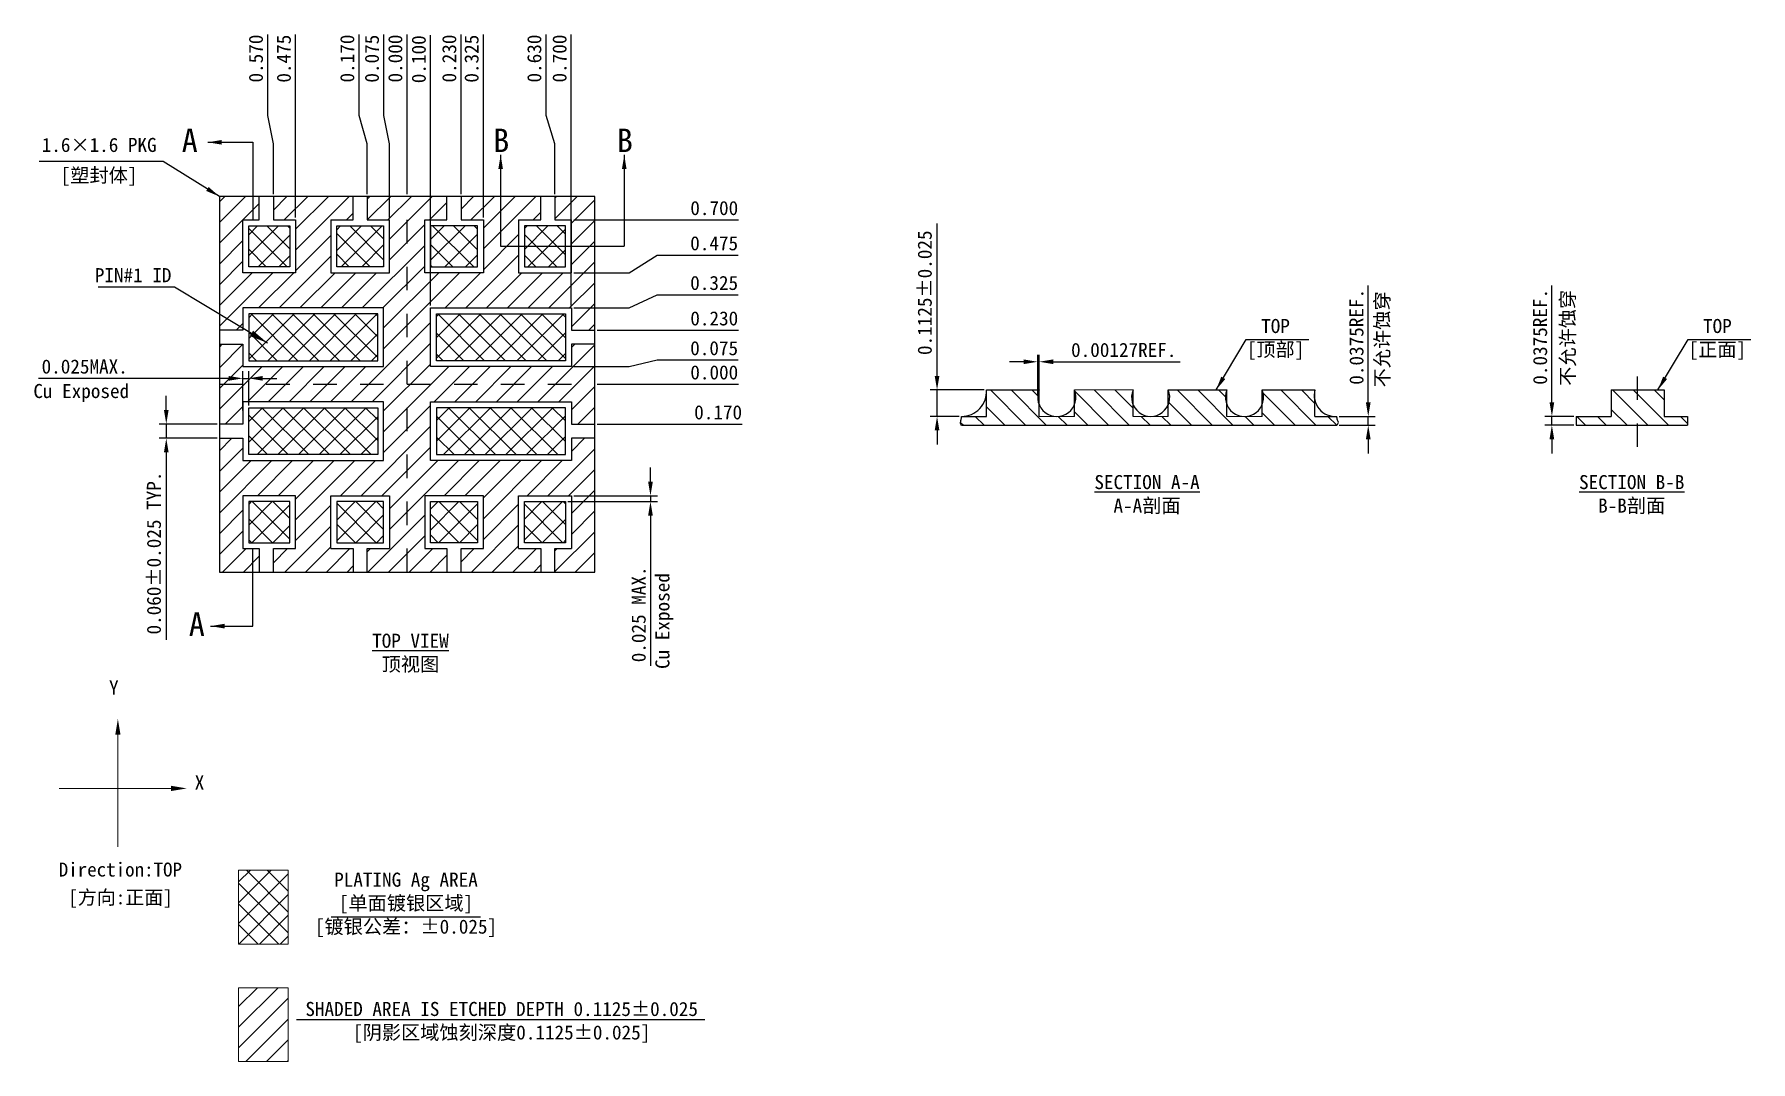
# Model space of a CAD drawing. Extents: x 308.08 to 315.39, y -205.52 to -201.14.
import ezdxf

# ---------------------------------------------------------------- set-up
doc = ezdxf.new("R2010")
doc.units = 0
doc.header["$LTSCALE"] = 0.01
doc.header["$MEASUREMENT"] = 0
doc.linetypes.add('CENTER', pattern=[2, 1.25, -0.25, 0.25, -0.25])
doc.linetypes.add('CENTER2', pattern=[1.125, 0.75, -0.125, 0.125, -0.125])
doc.layers.get('0').update_dxf_attribs({"linetype": 'CONTINUOUS', "lineweight": 0})
doc.layers.get('DEFPOINTS').update_dxf_attribs({"linetype": 'CONTINUOUS'})
for name, color, linetype in [('PAGE3', 7, 'CONTINUOUS'), ('PATTERNING', 7, 'CONTINUOUS'), ('plating', 1, 'CONTINUOUS'), ('标注', 7, 'CONTINUOUS'), ('正面', 30, 'CONTINUOUS'), ('阴影', 3, 'CONTINUOUS')]:
    doc.layers.add(name, color=color, linetype=linetype)
doc.styles.get("Standard").update_dxf_attribs({"font": ''})
doc.styles.get('STANDARD').set_extended_font_data('SimSun')
doc.dimstyles.new('A3_1X', dxfattribs={"dimtxt": 0.06, "dimasz": 0.06, "dimexe": 0.03, "dimexo": 0.01, "dimgap": 0.02, "dimtad": 1, "dimdec": 3, "dimzin": 1, "dimdsep": 46, "dimlunit": 6, "dimtxsty": 'STANDARD', "dimcen": 0.03, "dimclrd": 1, "dimclre": 1, "dimclrt": 7, "dimadec": 0, "dimazin": 0, "dimtfac": 1, "dimtdec": 3, "dimtmove": 0, "dimatfit": 3, "dimfxl": 1, "dimtfillclr": 256, "dimtolj": 1, "dimtzin": 0, "dimarcsym": 1})
doc.dimstyles.new('LF1_A3_1X', dxfattribs={"dimtxt": 0.12, "dimasz": 0.08, "dimexe": 0.01, "dimexo": 0.01, "dimgap": 0.01, "dimtad": 1, "dimdec": 3, "dimzin": 1, "dimdsep": 46, "dimlunit": 6, "dimtxsty": 'STANDARD', "dimcen": 0.03, "dimclrd": 1, "dimclre": 1, "dimclrt": 7, "dimadec": 0, "dimazin": 0, "dimtfac": 1, "dimtdec": 3, "dimtmove": 0, "dimatfit": 3, "dimfxl": 1, "dimtolj": 1, "dimtzin": 0, "dimarcsym": 1})

# ---------------------------------------------------------------- blocks, each defined once
blk = doc.blocks.new('*D6')
at = {"layer": 'DEFPOINTS', "color": 0, "transparency": 16777216}
for p in [(-480.3008, -1440.2854), (-480.3008, -1441.2246), (-481.0008, -1441.5496)]:
    blk.add_point(p, dxfattribs=at)
at = {"layer": 'PATTERNING', "color": 1, "lineweight": -2, "transparency": 16777216}
blk.add_line((-480.3008, -1441.2146), (-480.3008, -1440.0592), dxfattribs=at)
at = {"layer": 'PATTERNING', "color": 7, "transparency": 16777216, "insert": (-480.3508, -1440.1623), "char_height": 0.06, "attachment_point": 5, "rotation": 90}
blk.add_mtext('\\A1;0.700', dxfattribs=at)
blk = doc.blocks.new('*D2')
at = {"layer": 'DEFPOINTS', "color": 0, "transparency": 16777216}
for p in [(-481.6758, -1441.5246), (-481.7008, -1441.6721), (-481.6758, -1441.6496)]:
    blk.add_point(p, dxfattribs=at)
at = {"layer": 'PATTERNING', "color": 1, "lineweight": -2, "transparency": 16777216}
for p, q in [((-481.7008, -1441.6621), (-481.7008, -1441.4946)), ((-481.6758, -1441.6396), (-481.6758, -1441.4946)), ((-481.7608, -1441.5246), (-482.5723, -1441.5246)), ((-481.7008, -1441.5246), (-481.6758, -1441.5246)), ((-481.6158, -1441.5246), (-481.5558, -1441.5246))]:
    blk.add_line(p, q, dxfattribs=at)
at = {"layer": 'PATTERNING', "color": 1, "transparency": 16777216}
for points in [[(-481.7608, -1441.5346), (-481.7608, -1441.5146), (-481.7008, -1441.5246)], [(-481.6158, -1441.5146), (-481.6158, -1441.5346), (-481.6758, -1441.5246)]]:
    blk.add_solid(points, dxfattribs=at)
at = {"layer": 'PATTERNING', "color": 7, "transparency": 16777216, "insert": (-482.3748, -1441.4746), "char_height": 0.06, "attachment_point": 5}
blk.add_mtext('\\A1;0.025MAX.', dxfattribs=at)
blk = doc.blocks.new('inner')
at = {"layer": '正面', "color": 0}
for p, q in [((-0.63, 0.7), (-0.63, 0.8)), ((-0.57, 0.8), (-0.57, 0.7)), ((-0.23, 0.7), (-0.23, 0.8)), ((-0.17, 0.8), (-0.17, 0.7)), ((0.17, 0.7), (0.17, 0.8)), ((0.23, 0.8), (0.23, 0.7)), ((0.57, 0.7), (0.57, 0.8)), ((0.63, 0.8), (0.63, 0.7)), ((-0.7, 0.475), (-0.7, 0.7)), ((-0.475, 0.7), (-0.475, 0.475)), ((-0.325, 0.7), (-0.325, 0.475)), ((-0.075, 0.475), (-0.075, 0.7)), ((0.075, 0.475), (0.075, 0.7)), ((0.325, 0.7), (0.325, 0.475)), ((0.475, 0.7), (0.475, 0.475)), ((0.7, 0.475), (0.7, 0.7)), ((-0.475, 0.475), (-0.7, 0.475)), ((-0.325, 0.475), (-0.075, 0.475)), ((0.325, 0.475), (0.075, 0.475)), ((0.475, 0.475), (0.7, 0.475)), ((-0.7, 0.325), (-0.1, 0.325)), ((-0.1, 0.325), (-0.1, 0.075)), ((0.7, 0.325), (0.1, 0.325)), ((0.1, 0.325), (0.1, 0.075)), ((-0.8, 0.23), (-0.7, 0.23)), ((0.8, 0.23), (0.7, 0.23)), ((-0.7, 0.17), (-0.8, 0.17)), ((0.7, 0.17), (0.8, 0.17)), ((-0.1, 0.075), (-0.7, 0.075)), ((0.1, 0.075), (0.7, 0.075)), ((-0.7, -0.075), (-0.1, -0.075)), ((-0.1, -0.075), (-0.1, -0.325)), ((0.7, -0.075), (0.1, -0.075)), ((0.1, -0.075), (0.1, -0.325)), ((-0.8, -0.17), (-0.7, -0.17)), ((0.8, -0.17), (0.7, -0.17)), ((-0.7, -0.23), (-0.8, -0.23)), ((0.7, -0.23), (0.8, -0.23)), ((-0.1, -0.325), (-0.7, -0.325)), ((0.1, -0.325), (0.7, -0.325)), ((-0.475, -0.475), (-0.7, -0.475)), ((-0.7, -0.475), (-0.7, -0.7)), ((-0.475, -0.7), (-0.475, -0.475)), ((-0.325, -0.7), (-0.325, -0.475)), ((-0.325, -0.475), (-0.075, -0.475)), ((-0.075, -0.475), (-0.075, -0.7)), ((0.325, -0.475), (0.075, -0.475)), ((0.075, -0.475), (0.075, -0.7)), ((0.325, -0.7), (0.325, -0.475)), ((0.475, -0.7), (0.475, -0.475)), ((0.475, -0.475), (0.7, -0.475)), ((0.7, -0.475), (0.7, -0.7)), ((-0.63, -0.7), (-0.63, -0.8)), ((-0.57, -0.8), (-0.57, -0.7)), ((-0.23, -0.7), (-0.23, -0.8)), ((-0.17, -0.8), (-0.17, -0.7)), ((0.17, -0.7), (0.17, -0.8)), ((0.23, -0.8), (0.23, -0.7)), ((0.57, -0.7), (0.57, -0.8)), ((0.63, -0.8), (0.63, -0.7))]:
    blk.add_line(p, q, dxfattribs=at)
at = {"layer": '正面', "color": 6}
blk.add_lwpolyline([(-0.8, 0.8), (0.8, 0.8), (0.8, -0.8), (-0.8, -0.8)], close=True, dxfattribs=at)
at = {"layer": '正面', "color": 0, "ltscale": 0.02}
for points in [[(-0.7, 0.7), (-0.63, 0.7)], [(-0.57, 0.7), (-0.475, 0.7)], [(-0.325, 0.7), (-0.23, 0.7)], [(-0.17, 0.7), (-0.075, 0.7)], [(0.075, 0.7), (0.17, 0.7)], [(0.23, 0.7), (0.325, 0.7)], [(0.475, 0.7), (0.57, 0.7)], [(0.63, 0.7), (0.7, 0.7)], [(-0.7, 0.23), (-0.7, 0.325)], [(0.7, 0.23), (0.7, 0.325)], [(-0.7, 0.075), (-0.7, 0.17)], [(0.7, 0.075), (0.7, 0.17)], [(-0.7, -0.17), (-0.7, -0.075)], [(0.7, -0.17), (0.7, -0.075)], [(-0.7, -0.325), (-0.7, -0.23)], [(0.7, -0.325), (0.7, -0.23)], [(-0.7, -0.7), (-0.63, -0.7)], [(-0.57, -0.7), (-0.475, -0.7)], [(-0.325, -0.7), (-0.23, -0.7)], [(-0.17, -0.7), (-0.075, -0.7)], [(0.075, -0.7), (0.17, -0.7)], [(0.23, -0.7), (0.325, -0.7)], [(0.475, -0.7), (0.57, -0.7)], [(0.63, -0.7), (0.7, -0.7)]]:
    blk.add_lwpolyline(points, dxfattribs=at)
blk = doc.blocks.new('*D1')
at = {"layer": 'DEFPOINTS', "color": 0, "transparency": 16777216}
for p in [(-480.3258, -1442.0496), (-480.3008, -1442.0246), (-479.9635, -1442.0496)]:
    blk.add_point(p, dxfattribs=at)
at = {"layer": 'PATTERNING', "color": 1, "lineweight": -2, "transparency": 16777216}
for p, q in [((-479.9635, -1441.9646), (-479.9635, -1441.9046)), ((-480.3158, -1442.0496), (-479.9335, -1442.0496)), ((-480.2908, -1442.0246), (-479.9335, -1442.0246)), ((-479.9635, -1442.0246), (-479.9635, -1442.0496)), ((-479.9635, -1442.1096), (-479.9635, -1442.7488))]:
    blk.add_line(p, q, dxfattribs=at)
at = {"layer": 'PATTERNING', "color": 1, "transparency": 16777216}
for points in [[(-479.9735, -1441.9646), (-479.9535, -1441.9646), (-479.9635, -1442.0246)], [(-479.9535, -1442.1096), (-479.9735, -1442.1096), (-479.9635, -1442.0496)]]:
    blk.add_solid(points, dxfattribs=at)
at = {"layer": 'PATTERNING', "color": 7, "transparency": 16777216, "insert": (-480.0135, -1442.5299), "char_height": 0.06, "attachment_point": 5, "rotation": 90}
blk.add_mtext('\\A1;0.025 MAX.', dxfattribs=at)
blk = doc.blocks.new('*D3')
at = {"layer": 'DEFPOINTS', "color": 0, "transparency": 16777216}
for p in [(-481.0008, -1440.2854), (-481.0008, -1440.7496), (-481.0008, -1441.5496)]:
    blk.add_point(p, dxfattribs=at)
at = {"layer": 'PATTERNING', "color": 1, "lineweight": -2, "transparency": 16777216}
blk.add_line((-481.0008, -1440.7396), (-481.0008, -1440.0592), dxfattribs=at)
at = {"layer": 'PATTERNING', "color": 7, "transparency": 16777216, "insert": (-481.0508, -1440.1623), "char_height": 0.06, "attachment_point": 5, "rotation": 90}
blk.add_mtext('\\A1;0.000', dxfattribs=at)
blk = doc.blocks.new('*D4')
at = {"layer": 'DEFPOINTS', "color": 0, "transparency": 16777216}
for p in [(-481.0008, -1441.5496), (-480.2008, -1441.5496), (-479.8147, -1441.5496)]:
    blk.add_point(p, dxfattribs=at)
at = {"layer": 'PATTERNING', "color": 1, "lineweight": -2, "transparency": 16777216}
blk.add_line((-480.1908, -1441.5496), (-479.5885, -1441.5496), dxfattribs=at)
at = {"layer": 'PATTERNING', "color": 7, "transparency": 16777216, "insert": (-479.6916, -1441.4996), "char_height": 0.06, "attachment_point": 5}
blk.add_mtext('\\A1;0.000', dxfattribs=at)
blk = doc.blocks.new('*D5')
at = {"layer": 'DEFPOINTS', "color": 0, "transparency": 16777216}
for p in [(-477.344, -1440.3105), (-477.3193, -1440.8748), (-477.2443, -1441.5748)]:
    blk.add_point(p, dxfattribs=at)
at = {"layer": 'PATTERNING', "color": 1, "lineweight": -2, "transparency": 16777216}
for p, q in [((-477.344, -1440.4305), (-477.344, -1440.0854)), ((-477.3193, -1440.5505), (-477.344, -1440.4305)), ((-477.3193, -1440.8648), (-477.3193, -1440.5505))]:
    blk.add_line(p, q, dxfattribs=at)
at = {"layer": 'PATTERNING', "color": 7, "transparency": 16777216, "insert": (-477.394, -1440.188), "char_height": 0.06, "attachment_point": 5, "rotation": 90}
blk.add_mtext('\\A1;0.075', dxfattribs=at)
blk = doc.blocks.new('*D7')
at = {"layer": 'DEFPOINTS', "color": 0, "transparency": 16777216}
for p in [(-480.4083, -1440.2854), (-480.3708, -1440.7496), (-481.0008, -1441.5496)]:
    blk.add_point(p, dxfattribs=at)
at = {"layer": 'PATTERNING', "color": 1, "lineweight": -2, "transparency": 16777216}
for p, q in [((-480.4083, -1440.4054), (-480.4083, -1440.0592)), ((-480.3708, -1440.5254), (-480.4083, -1440.4054)), ((-480.3708, -1440.7396), (-480.3708, -1440.5254))]:
    blk.add_line(p, q, dxfattribs=at)
at = {"layer": 'PATTERNING', "color": 7, "transparency": 16777216, "insert": (-480.4583, -1440.1623), "char_height": 0.06, "attachment_point": 5, "rotation": 90}
blk.add_mtext('\\A1;0.630', dxfattribs=at)
blk = doc.blocks.new('*D8')
at = {"layer": 'DEFPOINTS', "color": 0, "transparency": 16777216}
for p in [(-481.4758, -1440.2854), (-481.4758, -1440.8496), (-481.0008, -1441.5496)]:
    blk.add_point(p, dxfattribs=at)
at = {"layer": 'PATTERNING', "color": 1, "lineweight": -2, "transparency": 16777216}
blk.add_line((-481.4758, -1440.8396), (-481.4758, -1440.0602), dxfattribs=at)
at = {"layer": 'PATTERNING', "color": 7, "transparency": 16777216, "insert": (-481.5258, -1440.1628), "char_height": 0.06, "attachment_point": 5, "rotation": 90}
blk.add_mtext('\\A1;0.475', dxfattribs=at)
blk = doc.blocks.new('*D9')
at = {"layer": 'DEFPOINTS', "color": 0, "transparency": 16777216}
for p in [(-479.8147, -1440.9996), (-480.3008, -1441.0746), (-481.0008, -1441.5496)]:
    blk.add_point(p, dxfattribs=at)
at = {"layer": 'PATTERNING', "color": 1, "lineweight": -2, "transparency": 16777216}
for p, q in [((-480.0547, -1441.0746), (-479.9347, -1440.9996)), ((-479.9347, -1440.9996), (-479.5895, -1440.9996)), ((-480.2908, -1441.0746), (-480.0547, -1441.0746))]:
    blk.add_line(p, q, dxfattribs=at)
at = {"layer": 'PATTERNING', "color": 7, "transparency": 16777216, "insert": (-479.6921, -1440.9496), "char_height": 0.06, "attachment_point": 5}
blk.add_mtext('\\A1;0.475', dxfattribs=at)
blk = doc.blocks.new('*D10')
at = {"layer": 'DEFPOINTS', "color": 0, "transparency": 16777216}
for p in [(-480.3008, -1440.8496), (-479.8147, -1440.8496), (-481.0008, -1441.5496)]:
    blk.add_point(p, dxfattribs=at)
at = {"layer": 'PATTERNING', "color": 1, "lineweight": -2, "transparency": 16777216}
blk.add_line((-480.2908, -1440.8496), (-479.5885, -1440.8496), dxfattribs=at)
at = {"layer": 'PATTERNING', "color": 7, "transparency": 16777216, "insert": (-479.6916, -1440.7996), "char_height": 0.06, "attachment_point": 5}
blk.add_mtext('\\A1;0.700', dxfattribs=at)
blk = doc.blocks.new('*D11')
at = {"layer": 'DEFPOINTS', "color": 0, "transparency": 16777216}
for p in [(-480.2008, -1441.3196), (-479.8147, -1441.3196), (-481.0008, -1441.5496)]:
    blk.add_point(p, dxfattribs=at)
at = {"layer": 'PATTERNING', "color": 1, "lineweight": -2, "transparency": 16777216}
blk.add_line((-480.1908, -1441.3196), (-479.5885, -1441.3196), dxfattribs=at)
at = {"layer": 'PATTERNING', "color": 7, "transparency": 16777216, "insert": (-479.6916, -1441.2696), "char_height": 0.06, "attachment_point": 5}
blk.add_mtext('\\A1;0.230', dxfattribs=at)
blk = doc.blocks.new('*D12')
at = {"layer": 'DEFPOINTS', "color": 0, "transparency": 16777216}
for p in [(-481.5948, -1440.2854), (-481.5708, -1440.7496), (-481.0008, -1441.5496)]:
    blk.add_point(p, dxfattribs=at)
at = {"layer": 'PATTERNING', "color": 1, "lineweight": -2, "transparency": 16777216}
for p, q in [((-481.5948, -1440.4054), (-481.5948, -1440.0592)), ((-481.5708, -1440.5254), (-481.5948, -1440.4054)), ((-481.5708, -1440.7396), (-481.5708, -1440.5254))]:
    blk.add_line(p, q, dxfattribs=at)
at = {"layer": 'PATTERNING', "color": 7, "transparency": 16777216, "insert": (-481.6448, -1440.1623), "char_height": 0.06, "attachment_point": 5, "rotation": 90}
blk.add_mtext('\\A1;0.570', dxfattribs=at)
blk = doc.blocks.new('*D13')
at = {"layer": 'DEFPOINTS', "color": 0, "transparency": 16777216}
for p in [(-477.4491, -1440.3105), (-477.4143, -1440.7748), (-477.2443, -1441.5748)]:
    blk.add_point(p, dxfattribs=at)
at = {"layer": 'PATTERNING', "color": 1, "lineweight": -2, "transparency": 16777216}
for p, q in [((-477.4491, -1440.4305), (-477.4491, -1440.0844)), ((-477.4143, -1440.5505), (-477.4491, -1440.4305)), ((-477.4143, -1440.7648), (-477.4143, -1440.5505))]:
    blk.add_line(p, q, dxfattribs=at)
at = {"layer": 'PATTERNING', "color": 7, "transparency": 16777216, "insert": (-477.4991, -1440.1874), "char_height": 0.06, "attachment_point": 5, "rotation": 90}
blk.add_mtext('\\A1;0.170', dxfattribs=at)
blk = doc.blocks.new('*D14')
at = {"layer": 'DEFPOINTS', "color": 0, "transparency": 16777216}
for p in [(-477.0143, -1440.3105), (-477.0143, -1440.7748), (-477.2443, -1441.5748)]:
    blk.add_point(p, dxfattribs=at)
at = {"layer": 'PATTERNING', "color": 1, "lineweight": -2, "transparency": 16777216}
blk.add_line((-477.0143, -1440.7648), (-477.0143, -1440.0844), dxfattribs=at)
at = {"layer": 'PATTERNING', "color": 7, "transparency": 16777216, "insert": (-477.0643, -1440.1874), "char_height": 0.06, "attachment_point": 5, "rotation": 90}
blk.add_mtext('\\A1;0.230', dxfattribs=at)
blk = doc.blocks.new('*D15')
at = {"layer": 'DEFPOINTS', "color": 0, "transparency": 16777216}
for p in [(-476.9193, -1440.3105), (-476.9193, -1440.8748), (-477.2443, -1441.5748)]:
    blk.add_point(p, dxfattribs=at)
at = {"layer": 'PATTERNING', "color": 1, "lineweight": -2, "transparency": 16777216}
blk.add_line((-476.9193, -1440.8648), (-476.9193, -1440.0854), dxfattribs=at)
at = {"layer": 'PATTERNING', "color": 7, "transparency": 16777216, "insert": (-476.9693, -1440.188), "char_height": 0.06, "attachment_point": 5, "rotation": 90}
blk.add_mtext('\\A1;0.325', dxfattribs=at)
blk = doc.blocks.new('*D16')
at = {"layer": 'DEFPOINTS', "color": 0, "transparency": 16777216}
for p in [(-482.0271, -1441.7796), (-481.8008, -1441.7196), (-481.8008, -1441.7796)]:
    blk.add_point(p, dxfattribs=at)
at = {"layer": 'PATTERNING', "color": 1, "lineweight": -2, "transparency": 16777216}
for p, q in [((-482.0271, -1441.6596), (-482.0271, -1441.5996)), ((-481.8108, -1441.7196), (-482.0571, -1441.7196)), ((-481.8108, -1441.7796), (-482.0571, -1441.7796)), ((-482.0271, -1441.7196), (-482.0271, -1441.7796)), ((-482.0271, -1441.8396), (-482.0271, -1442.6378))]:
    blk.add_line(p, q, dxfattribs=at)
at = {"layer": 'PATTERNING', "color": 1, "transparency": 16777216}
for points in [[(-482.0371, -1441.6596), (-482.0171, -1441.6596), (-482.0271, -1441.7196)], [(-482.0171, -1441.8396), (-482.0371, -1441.8396), (-482.0271, -1441.7796)]]:
    blk.add_solid(points, dxfattribs=at)
at = {"layer": 'PATTERNING', "color": 7, "transparency": 16777216, "insert": (-482.0795, -1442.2687), "char_height": 0.06, "attachment_point": 5, "rotation": 90}
blk.add_mtext('\\A1;0.060±0.025 TYP.', dxfattribs=at)
blk = doc.blocks.new('*D17')
at = {"layer": 'DEFPOINTS', "color": 0, "transparency": 16777216}
for p in [(-489.1962, -1444.0062), (-488.9849, -1444.0062), (-489.0918, -1444.1187)]:
    blk.add_point(p, dxfattribs=at)
at = {"layer": 'PATTERNING', "color": 1, "lineweight": -2, "transparency": 16777216}
for p, q in [((-489.1962, -1443.9462), (-489.1962, -1443.2978)), ((-488.9949, -1444.0062), (-489.2262, -1444.0062)), ((-489.1962, -1444.1187), (-489.1962, -1444.0062)), ((-489.1018, -1444.1187), (-489.2262, -1444.1187)), ((-489.1962, -1444.1787), (-489.1962, -1444.2387))]:
    blk.add_line(p, q, dxfattribs=at)
at = {"layer": 'PATTERNING', "color": 1, "transparency": 16777216}
for points in [[(-489.2062, -1443.9462), (-489.1862, -1443.9462), (-489.1962, -1444.0062)], [(-489.1862, -1444.1787), (-489.2062, -1444.1787), (-489.1962, -1444.1187)]]:
    blk.add_solid(points, dxfattribs=at)
at = {"layer": 'PATTERNING', "color": 7, "transparency": 16777216, "insert": (-489.2485, -1443.592), "char_height": 0.06, "attachment_point": 5, "rotation": 90}
blk.add_mtext('\\A1;0.1125±0.025', dxfattribs=at)
blk = doc.blocks.new('*D18')
at = {"layer": 'DEFPOINTS', "color": 0, "transparency": 16777216}
for p in [(-474.5503, -1441.4791), (-474.5567, -1441.6309), (-474.5503, -1441.6314)]:
    blk.add_point(p, dxfattribs=at)
at = {"layer": 'PATTERNING', "color": 1, "lineweight": -2, "transparency": 16777216}
for p, q in [((-474.6167, -1441.4791), (-474.6767, -1441.4791)), ((-474.5567, -1441.6209), (-474.5567, -1441.4491)), ((-474.5567, -1441.4791), (-474.5503, -1441.4791)), ((-474.5503, -1441.6214), (-474.5503, -1441.4491)), ((-474.4903, -1441.4791), (-473.9495, -1441.4791))]:
    blk.add_line(p, q, dxfattribs=at)
at = {"layer": 'PATTERNING', "color": 1, "transparency": 16777216}
for points in [[(-474.6167, -1441.4891), (-474.6167, -1441.4691), (-474.5567, -1441.4791)], [(-474.4903, -1441.4691), (-474.4903, -1441.4891), (-474.5503, -1441.4791)]]:
    blk.add_solid(points, dxfattribs=at)
at = {"layer": 'PATTERNING', "color": 7, "transparency": 16777216, "insert": (-474.1899, -1441.4291), "char_height": 0.06, "attachment_point": 5}
blk.add_mtext('\\A1;0.00127REF.', dxfattribs=at)
blk = doc.blocks.new('*D19')
at = {"layer": 'DEFPOINTS', "color": 0, "transparency": 16777216}
for p in [(-487.4918, -1444.1187), (-487.3585, -1444.1187), (-487.4918, -1444.1562)]:
    blk.add_point(p, dxfattribs=at)
at = {"layer": 'PATTERNING', "color": 1, "lineweight": -2, "transparency": 16777216}
for p, q in [((-487.3585, -1444.0587), (-487.3585, -1443.5608)), ((-487.4818, -1444.1187), (-487.3285, -1444.1187)), ((-487.3585, -1444.1562), (-487.3585, -1444.1187)), ((-487.4818, -1444.1562), (-487.3285, -1444.1562)), ((-487.3585, -1444.2162), (-487.3585, -1444.2762))]:
    blk.add_line(p, q, dxfattribs=at)
at = {"layer": 'PATTERNING', "color": 1, "transparency": 16777216}
for points in [[(-487.3685, -1444.0587), (-487.3485, -1444.0587), (-487.3585, -1444.1187)], [(-487.3485, -1444.2162), (-487.3685, -1444.2162), (-487.3585, -1444.1562)]]:
    blk.add_solid(points, dxfattribs=at)
at = {"layer": 'PATTERNING', "color": 7, "transparency": 16777216, "insert": (-487.4085, -1443.7798), "char_height": 0.06, "attachment_point": 5, "rotation": 90}
blk.add_mtext('\\A1;0.0375REF.', dxfattribs=at)
blk = doc.blocks.new('*D20')
at = {"layer": 'DEFPOINTS', "color": 0, "transparency": 16777216}
for p in [(-486.6184, -1444.1187), (-486.5155, -1444.1187), (-486.5155, -1444.1562)]:
    blk.add_point(p, dxfattribs=at)
at = {"layer": 'PATTERNING', "color": 1, "lineweight": -2, "transparency": 16777216}
for p, q in [((-486.6184, -1444.0587), (-486.6184, -1443.5608)), ((-486.5255, -1444.1187), (-486.6484, -1444.1187)), ((-486.6184, -1444.1562), (-486.6184, -1444.1187)), ((-486.5255, -1444.1562), (-486.6484, -1444.1562)), ((-486.6184, -1444.2162), (-486.6184, -1444.2762))]:
    blk.add_line(p, q, dxfattribs=at)
at = {"layer": 'PATTERNING', "color": 1, "transparency": 16777216}
for points in [[(-486.6284, -1444.0587), (-486.6084, -1444.0587), (-486.6184, -1444.1187)], [(-486.6084, -1444.2162), (-486.6284, -1444.2162), (-486.6184, -1444.1562)]]:
    blk.add_solid(points, dxfattribs=at)
at = {"layer": 'PATTERNING', "color": 7, "transparency": 16777216, "insert": (-486.6684, -1443.7798), "char_height": 0.06, "attachment_point": 5, "rotation": 90}
blk.add_mtext('\\A1;0.0375REF.', dxfattribs=at)
blk = doc.blocks.new('*D21')
at = {"layer": 'DEFPOINTS', "color": 0, "transparency": 16777216}
for p in [(-477.2443, -1441.5748), (-476.4443, -1441.7448), (-476.0417, -1441.7448)]:
    blk.add_point(p, dxfattribs=at)
at = {"layer": 'PATTERNING', "color": 1, "lineweight": -2, "transparency": 16777216}
blk.add_line((-476.4343, -1441.7448), (-475.8155, -1441.7448), dxfattribs=at)
at = {"layer": 'PATTERNING', "color": 7, "transparency": 16777216, "insert": (-475.9186, -1441.6948), "char_height": 0.06, "attachment_point": 5}
blk.add_mtext('\\A1;0.170', dxfattribs=at)
blk = doc.blocks.new('*D22')
at = {"layer": 'DEFPOINTS', "color": 0, "transparency": 16777216}
for p in [(-476.0582, -1441.1937), (-476.5443, -1441.2498), (-477.2443, -1441.5748)]:
    blk.add_point(p, dxfattribs=at)
at = {"layer": 'PATTERNING', "color": 1, "lineweight": -2, "transparency": 16777216}
for p, q in [((-476.2982, -1441.2498), (-476.1782, -1441.1937)), ((-476.1782, -1441.1937), (-475.833, -1441.1937)), ((-476.5343, -1441.2498), (-476.2982, -1441.2498))]:
    blk.add_line(p, q, dxfattribs=at)
at = {"layer": 'PATTERNING', "color": 7, "transparency": 16777216, "insert": (-475.9356, -1441.1437), "char_height": 0.06, "attachment_point": 5}
blk.add_mtext('\\A1;0.325', dxfattribs=at)
blk = doc.blocks.new('*D23')
at = {"layer": 'DEFPOINTS', "color": 0, "transparency": 16777216}
for p in [(-480.3008, -1441.4746), (-479.8147, -1441.4464), (-481.0008, -1441.5496)]:
    blk.add_point(p, dxfattribs=at)
at = {"layer": 'PATTERNING', "color": 1, "lineweight": -2, "transparency": 16777216}
for p, q in [((-480.2908, -1441.4746), (-480.0547, -1441.4746)), ((-480.0547, -1441.4746), (-479.9347, -1441.4464)), ((-479.9347, -1441.4464), (-479.5895, -1441.4464))]:
    blk.add_line(p, q, dxfattribs=at)
at = {"layer": 'PATTERNING', "color": 7, "transparency": 16777216, "insert": (-479.6921, -1441.3964), "char_height": 0.06, "attachment_point": 5}
blk.add_mtext('\\A1;0.075', dxfattribs=at)
blk = doc.blocks.new('*D24')
at = {"layer": 'DEFPOINTS', "color": 0, "transparency": 16777216}
for p in [(-477.1443, -1440.3136), (-477.1443, -1441.2498), (-477.2443, -1441.5748)]:
    blk.add_point(p, dxfattribs=at)
at = {"layer": 'PATTERNING', "color": 1, "lineweight": -2, "transparency": 16777216}
blk.add_line((-477.1443, -1441.2398), (-477.1443, -1440.0875), dxfattribs=at)
at = {"layer": 'PATTERNING', "color": 7, "transparency": 16777216, "insert": (-477.1943, -1440.1905), "char_height": 0.06, "attachment_point": 5, "rotation": 90}
blk.add_mtext('\\A1;0.100', dxfattribs=at)

msp = doc.modelspace()

# ---------------------------------------------------------------- hatches: boundary and pattern name
h = msp.add_hatch()
h.set_pattern_fill('ANSI31', color=3, scale=0.5)
h.set_pattern_definition([(45, (-478.044266, -1442.37477), (-0.0441941738, 0.0441941738), [])])
h.paths.add_polyline_path([(308.86394, -203.43462), (308.86394, -202.86462), (308.96394, -202.86462), (308.96394, -202.95962), (309.56394, -202.95962), (309.56394, -202.70962), (308.96394, -202.70962), (308.96394, -202.80462), (308.86394, -202.80462), (308.86394, -202.63462), (309.66394, -202.63462), (309.66394, -203.43462), (309.49394, -203.43462), (309.49394, -203.33462), (309.58894, -203.33462), (309.58894, -203.10962), (309.33894, -203.10962), (309.33894, -203.33462), (309.43394, -203.33462), (309.43394, -203.43462), (309.09394, -203.43462), (309.09394, -203.33462), (309.18894, -203.33462), (309.18894, -203.10962), (308.96394, -203.10962), (308.96394, -203.33462), (309.03394, -203.33462), (309.03394, -203.43462)])
h.paths.add_polyline_path([(308.86394, -202.63462), (308.86394, -202.46462), (308.96394, -202.46462), (308.96394, -202.55962), (309.56394, -202.55962), (309.56394, -202.30962), (308.96394, -202.30962), (308.96394, -202.40462), (308.86394, -202.40462), (308.86394, -201.83462), (309.03394, -201.83462), (309.03394, -201.93462), (308.96394, -201.93462), (308.96394, -202.15962), (309.18894, -202.15962), (309.18894, -201.93462), (309.09394, -201.93462), (309.09394, -201.83462), (309.43394, -201.83462), (309.43394, -201.93462), (309.33894, -201.93462), (309.33894, -202.15962), (309.58894, -202.15962), (309.58894, -201.93462), (309.49394, -201.93462), (309.49394, -201.83462), (309.66394, -201.83462), (309.66394, -202.63462)])
h.paths.add_polyline_path([(309.66394, -203.43462), (309.66394, -202.63462), (310.46394, -202.63462), (310.46394, -202.80462), (310.36394, -202.80462), (310.36394, -202.70962), (309.76394, -202.70962), (309.76394, -202.95962), (310.36394, -202.95962), (310.36394, -202.86462), (310.46394, -202.86462), (310.46394, -203.43462), (310.29394, -203.43462), (310.29394, -203.33462), (310.36394, -203.33462), (310.36394, -203.10962), (310.13894, -203.10962), (310.13894, -203.33462), (310.23394, -203.33462), (310.23394, -203.43462), (309.89394, -203.43462), (309.89394, -203.33462), (309.98894, -203.33462), (309.98894, -203.10962), (309.73894, -203.10962), (309.73894, -203.33462), (309.83394, -203.33462), (309.83394, -203.43462)])
h.paths.add_polyline_path([(309.66394, -202.63462), (309.66394, -201.83462), (309.83394, -201.83462), (309.83394, -201.93462), (309.73894, -201.93462), (309.73894, -202.15962), (309.98894, -202.15962), (309.98894, -201.93462), (309.89394, -201.93462), (309.89394, -201.83462), (310.23394, -201.83462), (310.23394, -201.93462), (310.13894, -201.93462), (310.13894, -202.15962), (310.36394, -202.15962), (310.36394, -201.93462), (310.29394, -201.93462), (310.29394, -201.83462), (310.46394, -201.83462), (310.46394, -202.40462), (310.36394, -202.40462), (310.36394, -202.30962), (309.76394, -202.30962), (309.76394, -202.55962), (310.36394, -202.55962), (310.36394, -202.46462), (310.46394, -202.46462), (310.46394, -202.63462)])
h = msp.add_hatch()
h.set_pattern_fill('ANSI37', color=1, scale=0.5)
h.set_pattern_definition([(45, (-477.919266, -1442.24977), (-0.0441941738, 0.0441941738), []), (135, (-477.919266, -1442.24977), (-0.0441941738, -0.0441941738), [])])
h.paths.add_polyline_path([(308.98894, -202.93462), (309.53894, -202.93462), (309.53894, -202.73462), (308.98894, -202.73462)])
h.paths.add_polyline_path([(309.78894, -202.93462), (310.33894, -202.93462), (310.33894, -202.73462), (309.78894, -202.73462)])
h.paths.add_polyline_path([(308.98894, -202.53462), (309.53894, -202.53462), (309.53894, -202.33462), (308.98894, -202.33462)])
h.paths.add_polyline_path([(309.78894, -202.53462), (310.33894, -202.53462), (310.33894, -202.33462), (309.78894, -202.33462)])
h.paths.add_polyline_path([(309.36394, -203.30962), (309.56394, -203.30962), (309.56394, -203.13462), (309.36394, -203.13462)])
h.paths.add_polyline_path([(309.76394, -203.30962), (309.96394, -203.30962), (309.96394, -203.13462), (309.76394, -203.13462)])
h.paths.add_polyline_path([(309.76394, -202.13462), (309.96394, -202.13462), (309.96394, -201.95962), (309.76394, -201.95962)])
h.paths.add_polyline_path([(309.36394, -202.13462), (309.56394, -202.13462), (309.56394, -201.95962), (309.36394, -201.95962)])
h.paths.add_polyline_path([(308.98894, -203.30962), (309.16394, -203.30962), (309.16394, -203.13462), (308.98894, -203.13462)])
h.paths.add_polyline_path([(310.16394, -203.30962), (310.33894, -203.30962), (310.33894, -203.13462), (310.16394, -203.13462)])
h.paths.add_polyline_path([(310.16394, -202.13462), (310.33894, -202.13462), (310.33894, -201.95962), (310.16394, -201.95962)])
h.paths.add_polyline_path([(308.98894, -202.13462), (309.16394, -202.13462), (309.16394, -201.95962), (308.98894, -201.95962)])
h = msp.add_hatch()
h.set_pattern_fill('ANSI31', color=3, scale=0.5, angle=90)
h.set_pattern_definition([(135, (-489.0961, -1444.1562), (-0.0441941738, -0.0441941738), [])])
edge = h.paths.add_edge_path()
edge.add_spline(control_points=[(312.02713, -202.80907), (312.0254, -202.80631), (312.02078, -202.79892), (312.02601, -202.78568), (312.02677, -202.77605), (312.02713, -202.77157)], knot_values=[0, 0, 0, 0, 0.0093822, 0.0250982, 0.0387095, 0.0387095, 0.0387095, 0.0387095], degree=3, periodic=0)
edge.add_line((312.02713, -202.77157), (312.13296, -202.77157))
edge.add_line((312.13296, -202.77157), (312.13296, -202.67338))
edge.add_ellipse((312.02785, -202.66623), major_axis=(0.07449, -0.07449), ratio=1, start_angle=401.10687, end_angle=408.89313)
edge.add_line((312.13296, -202.65907), (312.35796, -202.65907))
edge.add_ellipse((312.43296, -202.69071), major_axis=(0.05756, 0.05756), ratio=1, start_angle=112.126979, end_angle=157.873021)
edge.add_line((312.35796, -202.72235), (312.35796, -202.77157))
edge.add_line((312.35796, -202.77157), (312.4236, -202.77157))
edge.add_ellipse((312.43296, -202.69071), major_axis=(0.05756, 0.05756), ratio=1, start_angle=218.394957, end_angle=231.605043)
edge.add_line((312.44232, -202.77157), (312.50796, -202.77157))
edge.add_line((312.50796, -202.77157), (312.50796, -202.72235))
edge.add_ellipse((312.43296, -202.69071), major_axis=(0.05756, 0.05756), ratio=1, start_angle=292.126979, end_angle=337.873021)
edge.add_line((312.50796, -202.65907), (312.75796, -202.65907))
edge.add_ellipse((312.83296, -202.69032), major_axis=(0.05745, 0.05745), ratio=1, start_angle=112.379869, end_angle=157.620131)
edge.add_line((312.75796, -202.72158), (312.75796, -202.77157))
edge.add_line((312.75796, -202.77157), (312.90796, -202.77157))
edge.add_line((312.90796, -202.77157), (312.90796, -202.72158))
edge.add_ellipse((312.83296, -202.69032), major_axis=(0.05745, 0.05745), ratio=1, start_angle=292.379869, end_angle=337.620131)
edge.add_line((312.90796, -202.65907), (313.15796, -202.65907))
edge.add_ellipse((313.23296, -202.69071), major_axis=(0.07071, 0.04033), ratio=1, start_angle=127.426251, end_angle=173.172294)
edge.add_line((313.15796, -202.72235), (313.15796, -202.77157))
edge.add_line((313.15796, -202.77157), (313.2236, -202.77157))
edge.add_ellipse((313.23296, -202.69071), major_axis=(0.07071, 0.04033), ratio=1, start_angle=233.694229, end_angle=246.904316)
edge.add_line((313.24232, -202.77157), (313.30796, -202.77157))
edge.add_line((313.30796, -202.77157), (313.30796, -202.72235))
edge.add_ellipse((313.23296, -202.69071), major_axis=(0.07071, 0.04033), ratio=1, start_angle=307.426251, end_angle=353.172294)
edge.add_line((313.30796, -202.65907), (313.53296, -202.65907))
edge.add_ellipse((313.61968, -202.68214), major_axis=(0.04793, 0.07587), ratio=1, start_angle=107.390376, end_angle=137.179836)
edge.add_line((313.53296, -202.70521), (313.53296, -202.77157))
edge.add_line((313.53296, -202.77157), (313.61224, -202.77157))
edge.add_ellipse((313.61968, -202.68214), major_axis=(0.04793, 0.07587), ratio=1, start_angle=207.528468, end_angle=217.041744)
edge.add_spline(control_points=[(313.62713, -202.77157), (313.62714, -202.77686), (313.62718, -202.78598), (313.63562, -202.79853), (313.63003, -202.80547), (313.62713, -202.80907)], knot_values=[0, 0, 0, 0, 0.0158003, 0.0272994, 0.0397389, 0.0397389, 0.0397389, 0.0397389], degree=3, periodic=0)
edge.add_line((313.62713, -202.80907), (312.02713, -202.80907))
h.paths.add_polyline_path([(314.6459, -202.80907), (314.9084, -202.80907), (314.9084, -202.65907), (314.7959, -202.65907), (314.7959, -202.77157), (314.6459, -202.77157)])
h.paths.add_polyline_path([(314.9084, -202.80907), (315.1209, -202.80907), (315.1209, -202.77157), (315.0209, -202.77157), (315.0209, -202.65907), (314.9084, -202.65907)])
at = {"layer": 'plating', "linetype": 'ByBlock'}
h = msp.add_hatch(dxfattribs=at)
h.set_pattern_fill('ANSI37', color=1, scale=0.5, style=0)
h.set_pattern_definition([(45, (309.69462, -202.50355), (-0.0441942, 0.0441942), []), (135, (309.69462, -202.50355), (-0.0441942, -0.0441942), [])])
h.paths.add_polyline_path([(309.15736, -204.7047), (308.94588, -204.7047), (308.94588, -205.01976), (309.15736, -205.01976)])
at = {"layer": '阴影', "linetype": 'ByBlock'}
h = msp.add_hatch(dxfattribs=at)
h.set_pattern_fill('ANSI31', color=3, scale=0.5, style=0)
h.set_pattern_definition([(45, (309.69462, -202.50355), (-0.0441942, 0.0441942), [])])
h.paths.add_polyline_path([(308.94588, -205.52027), (309.15736, -205.52027), (309.15736, -205.20522), (308.94588, -205.20522)])

# ---------------------------------------------------------------- linework, layer by layer
at = {"color": 0}
msp.add_line((312.75796, -202.65907), (312.50796, -202.65907), dxfattribs=at)
at = {"color": 3}
for p, q in [((312.35796, -202.77157), (312.50796, -202.77157)), ((312.75796, -202.77157), (312.90796, -202.77157)), ((313.15796, -202.77157), (313.30796, -202.77157))]:
    msp.add_line(p, q, dxfattribs=at)
at = {"color": 5, "linetype": 'ByBlock'}
for p, q in [((308.43127, -204.12776), (308.43127, -204.60456)), ((308.65822, -204.3563), (308.18142, -204.3563))]:
    msp.add_line(p, q, dxfattribs=at)
for p, q in [((309.15736, -204.7047), (308.94588, -204.7047)), ((308.94588, -204.7047), (308.94588, -205.01976)), ((309.15736, -205.01976), (309.15736, -204.7047)), ((308.94588, -205.01976), (309.15736, -205.01976)), ((309.15736, -205.20522), (308.94588, -205.20522)), ((308.94588, -205.20522), (308.94588, -205.52027)), ((309.15736, -205.52027), (309.15736, -205.20522)), ((308.94588, -205.52027), (309.15736, -205.52027))]:
    msp.add_line(p, q)
for points in [[(308.44248, -204.12776), (308.42007, -204.12776), (308.43127, -204.06053)], [(308.65822, -204.3675), (308.65822, -204.3451), (308.72545, -204.3563)]]:
    msp.add_solid(points, dxfattribs=at)
at = {"layer": 'PAGE3'}
for p, q in [((309.34086, -204.90337), (309.97719, -204.90337)), ((309.19237, -205.34118), (310.93271, -205.34118))]:
    msp.add_line(p, q, dxfattribs=at)
at = {"layer": 'PATTERNING', "color": 3, "linetype": 'CENTER'}
for p, q in [((309.66394, -203.43462), (309.66394, -201.83462)), ((308.86394, -202.63462), (310.46394, -202.63462))]:
    msp.add_line(p, q, dxfattribs=at)
at = {"layer": 'PATTERNING', "color": 4, "linetype": 'CENTER2', "ltscale": 10}
msp.add_line((314.9084, -202.90134), (314.9084, -202.51501), dxfattribs=at)
at = {"layer": 'PATTERNING'}
for p, q in [((312.13296, -202.65907), (312.35796, -202.65907)), ((312.90796, -202.65907), (313.15796, -202.65907)), ((313.30796, -202.65907), (313.53296, -202.65907)), ((314.7959, -202.65907), (315.0209, -202.65907)), ((314.7959, -202.65907), (314.7959, -202.77157)), ((315.0209, -202.65907), (315.0209, -202.77157)), ((314.6459, -202.77157), (314.7959, -202.77157)), ((314.6459, -202.77157), (314.6459, -202.80907)), ((315.0209, -202.77157), (315.1209, -202.77157)), ((315.1209, -202.77157), (315.1209, -202.80907)), ((312.02713, -202.80907), (313.62713, -202.80907)), ((314.6459, -202.80907), (315.1209, -202.80907))]:
    msp.add_line(p, q, dxfattribs=at)
at = {"layer": 'PATTERNING', "color": 3}
for p, q in [((312.13296, -202.77157), (312.13296, -202.65907)), ((312.35796, -202.77157), (312.35796, -202.65907)), ((312.50796, -202.77157), (312.50796, -202.65907)), ((312.75796, -202.77157), (312.75796, -202.65907)), ((312.90796, -202.77157), (312.90796, -202.65907)), ((313.15796, -202.77157), (313.15796, -202.65907)), ((313.30796, -202.77157), (313.30796, -202.65907)), ((313.53296, -202.77157), (313.53296, -202.65907)), ((312.02713, -202.77157), (312.13296, -202.77157)), ((313.53296, -202.77157), (313.62713, -202.77157))]:
    msp.add_line(p, q, dxfattribs=at)
at = {"layer": 'PATTERNING'}
for centre, radius, start, end in [((312.02785, -202.66623), 0.10535, 269.605437, 3.89313), ((312.43296, -202.69071), 0.0814, 157.126979, 22.873021), ((312.83296, -202.69032), 0.08125, 157.379869, 22.620131), ((313.23296, -202.69071), 0.0814, 157.126979, 22.873021), ((313.61968, -202.68214), 0.08974, 165.10527, 274.756638)]:
    msp.add_arc(centre, radius, start, end, dxfattribs=at)
for points, knots in [([(312.02713, -202.80907), (312.0254, -202.80631), (312.02078, -202.79892), (312.02601, -202.78568), (312.02677, -202.77605), (312.02713, -202.77157)], [0, 0, 0, 0, 0.009382182, 0.025098157, 0.038709531, 0.038709531, 0.038709531, 0.038709531]), ([(313.62713, -202.80907), (313.63003, -202.80547), (313.63562, -202.79853), (313.62718, -202.78598), (313.62714, -202.77686), (313.62713, -202.77157)], [0, 0, 0, 0, 0.012439556, 0.023938679, 0.03973894, 0.03973894, 0.03973894, 0.03973894])]:
    msp.add_open_spline(points, degree=3, knots=knots, dxfattribs=at)
at = {"layer": '正面', "color": 1, "ltscale": 0.02}
for points in [[(309.16394, -202.13462), (308.98894, -202.13462), (308.98894, -201.95962), (309.16394, -201.95962)], [(309.56394, -202.13462), (309.36394, -202.13462), (309.36394, -201.95962), (309.56394, -201.95962)], [(309.76394, -202.13462), (309.96394, -202.13462), (309.96394, -201.95962), (309.76394, -201.95962)], [(310.16394, -202.13462), (310.33894, -202.13462), (310.33894, -201.95962), (310.16394, -201.95962)], [(309.53894, -202.33462), (308.98894, -202.33462), (308.98894, -202.53462), (309.53894, -202.53462)], [(309.78894, -202.33462), (310.33894, -202.33462), (310.33894, -202.53462), (309.78894, -202.53462)], [(309.53894, -202.93462), (308.98894, -202.93462), (308.98894, -202.73462), (309.53894, -202.73462)], [(309.78894, -202.93462), (310.33894, -202.93462), (310.33894, -202.73462), (309.78894, -202.73462)], [(309.16394, -203.13462), (308.98894, -203.13462), (308.98894, -203.30962), (309.16394, -203.30962)], [(309.56394, -203.13462), (309.36394, -203.13462), (309.36394, -203.30962), (309.56394, -203.30962)], [(309.76394, -203.13462), (309.96394, -203.13462), (309.96394, -203.30962), (309.76394, -203.30962)], [(310.16394, -203.13462), (310.33894, -203.13462), (310.33894, -203.30962), (310.16394, -203.30962)]]:
    msp.add_lwpolyline(points, close=True, dxfattribs=at)

# ---------------------------------------------------------------- block references
at = {"layer": '正面', "color": 0, "xscale": -1, "rotation": 180}
msp.add_blockref('inner', (309.66394, -202.63462), dxfattribs=at)

# ---------------------------------------------------------------- texts
at = {"insert": (308.31306, -202.14009), "char_height": 0.06, "width": 0.3665432, "attachment_point": 1}
msp.add_mtext('\\pqc;PIN#1 ID', dxfattribs=at)
at = {"layer": 'PAGE3', "char_height": 0.06, "attachment_point": 5}
for s, insert, width in [('{\\LSECTION A-A\\P}A-A剖面', (312.81755, -203.10489), 1), ('{\\LSECTION B-B\\P}B-B剖面', (314.88321, -203.10489), 1), ('{\\LTOP VIEW\\P}顶视图', (309.67827, -203.78061), 1), ('PLATING Ag AREA\\P[单面镀银区域]\\P[镀银公差：±0.025]', (309.6593, -204.85202), 1), ('SHADED AREA IS ETCHED DEPTH 0.1125%%P0.025\\P[阴影区域蚀刻深度0.1125%%P0.025]', (310.06701, -205.35285), 1.8252745)]:
    msp.add_mtext(s, dxfattribs=dict(at, insert=insert, width=width))
at = {"layer": 'PAGE3', "color": 7, "char_height": 0.06, "attachment_point": 5}
for s, insert in [('Y', (308.41395, -203.92644)), ('X', (308.77916, -204.33102))]:
    msp.add_mtext(s, dxfattribs=dict(at, insert=insert))
at = {"layer": 'PATTERNING'}
for s, height, p in [('1.6×1.6 PKG', 0.06, (308.10672, -201.64516)), ('A', 0.1, (308.70358, -201.64556)), ('B', 0.1, (310.03135, -201.64588)), ('B', 0.1, (310.55815, -201.64588)), ('[塑封体]', 0.06, (308.18761, -201.77443)), ('Cu Exposed', 0.06, (308.07115, -202.69357)), ('A', 0.1, (308.73378, -203.70645))]:
    msp.add_text(s, height=height, dxfattribs=at).set_placement(p)
for s, rotation, p in [('不允许蚀穿', 450, (313.84939, -202.64822)), ('不允许蚀穿', 450, (314.64012, -202.64149)), ('Cu Exposed', 90, (310.78212, -203.84745))]:
    msp.add_text(s, height=0.06, rotation=rotation, dxfattribs=at).set_placement(p)
at = {"layer": '标注', "color": 7, "linetype": 'Continuous'}
for s, p in [('Direction:TOP', (308.17936, -204.73162)), ('[方向:正面]', (308.2198, -204.85012))]:
    msp.add_text(s, height=0.0594, dxfattribs=at).set_placement(p)
at = {"layer": '标注', "char_height": 0.06, "attachment_point": 5}
for s, insert in [('TOP\\P[顶部]', (313.36523, -202.44365)), ('TOP\\P[正面]', (315.24836, -202.44365))]:
    msp.add_mtext(s, dxfattribs=dict(at, insert=insert))

# ---------------------------------------------------------------- dimensions: what is measured, and where the dimension line sits
at = {"layer": 'PATTERNING'}
for feature_location, offset, dtype, origin, picture, middle, set_off in [((309.09394, -201.83462), (-0.024, 0.46425), 1, (309.66394, -202.63462), '*D12', (309.01994, -201.2473), (790.6647, 1238.915)), ((309.18894, -201.93462), (0, 0.56425), 1, (309.66394, -202.63462), '*D8', (309.13894, -201.2478), (790.6647, 1238.915)), ((309.49394, -201.83462), (-0.03482, 0.46425), 1, (309.66394, -202.63462), '*D13', (309.40913, -201.2473), (786.90821, 1238.94015)), ((309.58894, -201.93462), (-0.02478, 0.56425), 1, (309.66394, -202.63462), '*D5', (309.51417, -201.2478), (786.90821, 1238.94015)), ((309.6639433156, -201.8346234974), (0, 0.4642491642), 1, (309.6639433156, -202.6346234974), '*D3', (309.6139433156, -201.2473017075), (790.6647039662, 1238.9150006424)), ((310.36394, -202.30962), (0, 0.93925), 1, (309.66394, -202.63462), '*D6', (310.31394, -201.2473), (790.6647, 1238.915)), ((310.29394, -201.83462), (-0.03758, 0.46425), 1, (309.66394, -202.63462), '*D7', (310.20636, -201.2473), (790.6647, 1238.915)), ((309.89394, -201.83462), (0, 0.46425), 1, (309.66394, -202.63462), '*D14', (309.84394, -201.2473), (786.90821, 1238.94015)), ((309.98894, -201.93462), (0, 0.56425), 1, (309.66394, -202.63462), '*D15', (309.93894, -201.2478), (786.90821, 1238.94015)), ((309.76394, -202.30962), (0, 0.93616), 1, (309.66394, -202.63462), '*D24', (309.71394, -201.25039), (786.90821, 1238.94015)), ((310.36394, -201.93462), (0.4861, 0), 0, (309.66394, -202.63462), '*D10', (310.97312, -201.88462), (790.6647, 1238.915)), ((310.36394, -202.15962), (0.4861, 0.075), 0, (309.66394, -202.63462), '*D9', (310.97262, -202.03462), (790.6647, 1238.915)), ((310.36394, -202.30962), (0.4861, 0.05604), 0, (309.66394, -202.63462), '*D22', (310.97262, -202.20358), (786.90821, 1238.94015)), ((310.46394, -202.40462), (0.3861, 0), 0, (309.66394, -202.63462), '*D11', (310.97312, -202.35462), (790.6647, 1238.915)), ((310.36394, -202.55962), (0.4861, 0.02819), 0, (309.66394, -202.63462), '*D23', (310.97262, -202.48143), (790.6647, 1238.915)), ((310.4639433156, -202.6346234974), (0.3861041178, 0), 0, (309.6639433156, -202.6346234974), '*D4', (310.9731200591, -202.5846234974), (790.6647039662, 1238.9150006424)), ((310.46394, -202.80462), (0.4026, 0), 0, (309.66394, -202.63462), '*D21', (310.98962, -202.75462), (786.90821, 1238.94015))]:
    dim = msp.add_ordinate_dim(feature_location=feature_location, offset=offset, dtype=dtype, origin=origin, dimstyle='A3_1X', dxfattribs=at)
    dim.commit()
    dim.dimension.update_dxf_attribs({"geometry": picture, "text_midpoint": middle, "insert": set_off})
for base, p1, p2, text, picture, middle, set_off in [((311.9227, -202.65907), (312.02713, -202.77157), (312.13402, -202.65907), '<>±0.025', '*D17', (311.87035, -202.24488), (801.11889, 1241.34713)), ((313.76041, -202.77157), (313.62713, -202.80907), (313.62713, -202.77157), '<>REF.', '*D19', (313.71041, -202.43264), (801.11889, 1241.34713)), ((314.54297, -202.77157), (314.6459, -202.80907), (314.6459, -202.77157), '<>REF.', '*D20', (314.49297, -202.43264), (801.16139, 1241.34713))]:
    dim = msp.add_linear_dim(base=base, p1=p1, p2=p2, angle=90, text=text, dimstyle='A3_1X', override={"dimdec": 4}, dxfattribs=at)
    dim.commit()
    dim.dimension.update_dxf_attribs({"geometry": picture, "text_midpoint": middle, "insert": set_off})
dim = msp.add_linear_dim(base=(312.35796, -202.53895), p1=(312.35156, -202.69071), p2=(312.35796, -202.69121), text='0.00127REF.', dimstyle='A3_1X', override={"dimtxsty": 'STANDARD'}, dxfattribs=at)
dim.commit()
dim.dimension.update_dxf_attribs({"geometry": '*D18', "text_midpoint": (312.71835, -202.48895), "insert": (786.90821, 1238.94015)})
dim = msp.add_linear_dim(base=(308.98894, -202.60957), p1=(308.96394, -202.75712), p2=(308.98894, -202.73462), text='<>MAX.', dimstyle='A3_1X', dxfattribs=at)
dim.commit()
dim.dimension.update_dxf_attribs({"geometry": '*D2', "text_midpoint": (308.28988, -202.60957), "dimtype": 128, "insert": (790.6647, 1238.915)})
dim = msp.add_linear_dim(base=(308.63757, -202.86462), p1=(308.86394, -202.80462), p2=(308.86394, -202.86462), angle=90, text='<>±0.025 TYP.', dimstyle='A3_1X', dxfattribs=at)
dim.commit()
dim.dimension.update_dxf_attribs({"geometry": '*D16', "text_midpoint": (308.58523, -203.35373), "insert": (790.6647, 1238.915)})
dim = msp.add_linear_dim(base=(310.70122, -203.13462), p1=(310.36394, -203.10962), p2=(310.33894, -203.13462), angle=90, text='<> MAX.', dimstyle='A3_1X', dxfattribs=at)
dim.commit()
dim.dimension.update_dxf_attribs({"geometry": '*D1', "text_midpoint": (310.70122, -203.61485), "dimtype": 128, "insert": (790.6647, 1238.915)})

# ---------------------------------------------------------------- leaders
msp.add_leader([(309.06939, -202.45915), (308.67195, -202.22112), (308.34674, -202.22112)], dimstyle='LF1_A3_1X', override={"dimgap": 0.01, "dimtad": 0, "dimarcsym": 0})
at = {"layer": 'PATTERNING', "color": 5}
for points in [[(308.81425, -201.60418), (309.00715, -201.60418), (309.00715, -201.93462)], [(310.06269, -201.65794), (310.06269, -202.04712), (310.58949, -202.04712)], [(310.58949, -201.65794), (310.58949, -202.04712)], [(308.82579, -203.66507), (309.00715, -203.66507), (309.00715, -203.33462)]]:
    msp.add_leader(points, dimstyle='A3_1X', override={"dimgap": 0.02, "dimtad": 0, "dimclrd": 5}, dxfattribs=at)
at = {"layer": 'PATTERNING'}
for points in [[(308.86394, -201.83462), (308.62434, -201.68543), (308.09525, -201.68543)], [(313.11175, -202.65907), (313.24002, -202.44365), (313.50712, -202.44365)], [(314.99488, -202.65907), (315.12315, -202.44365), (315.39025, -202.44365)]]:
    msp.add_leader(points, dimstyle='A3_1X', override={"dimgap": 0.02, "dimtad": 0}, dxfattribs=at)

doc.saveas('drawing.dxf')
